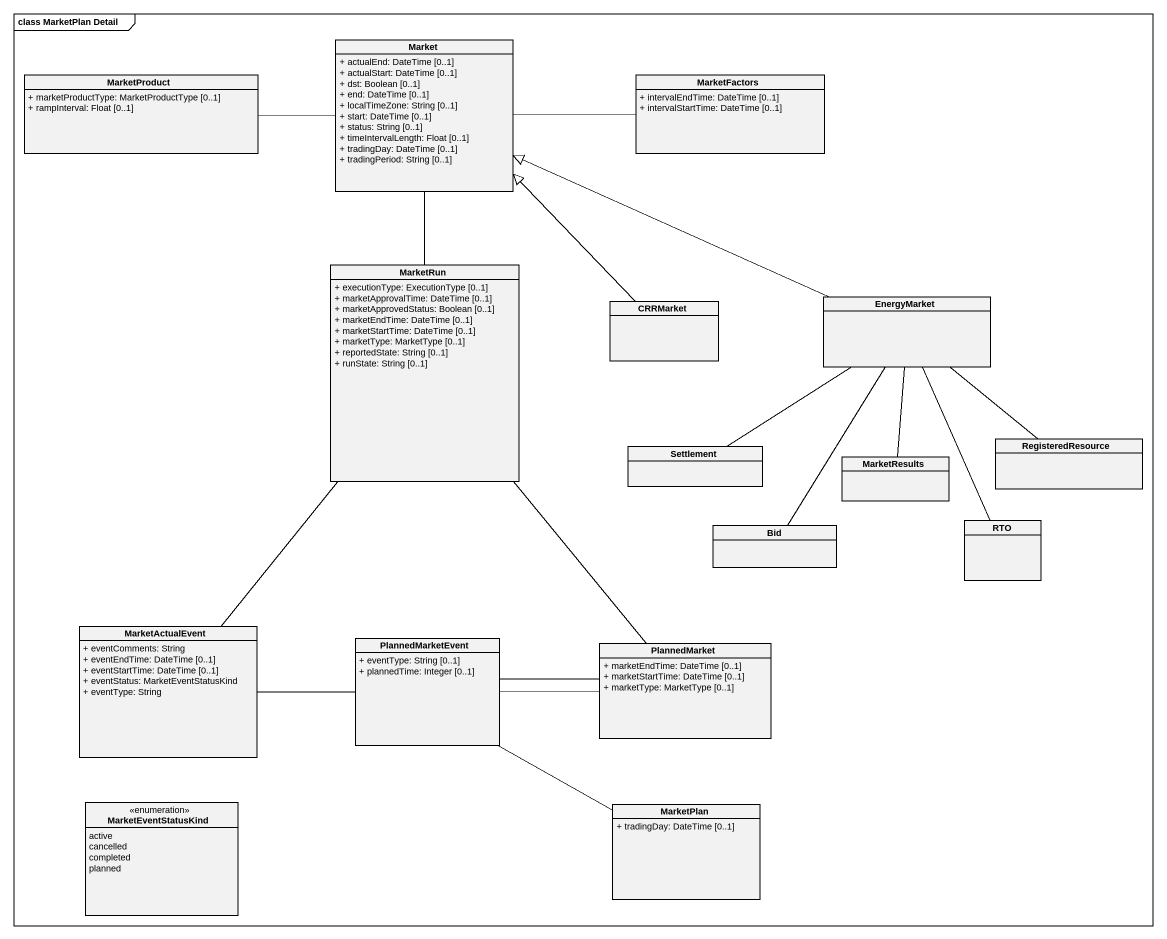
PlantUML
@startuml
mainframe class MarketPlan Detail
hide circle
hide empty members
skinparam classAttributeIconSize 0
class Market {
  + actualEnd: DateTime [0..1]
  + actualStart: DateTime [0..1]
  + dst: Boolean [0..1]
  + end: DateTime [0..1]
  + localTimeZone: String [0..1]
  + start: DateTime [0..1]
  + status: String [0..1]
  + timeIntervalLength: Float [0..1]
  + tradingDay: DateTime [0..1]
  + tradingPeriod: String [0..1]
}
class MarketProduct {
  + marketProductType: MarketProductType [0..1]
  + rampInterval: Float [0..1]
}
class MarketFactors {
  + intervalEndTime: DateTime [0..1]
  + intervalStartTime: DateTime [0..1]
}
class MarketRun {
  + executionType: ExecutionType [0..1]
  + marketApprovalTime: DateTime [0..1]
  + marketApprovedStatus: Boolean [0..1]
  + marketEndTime: DateTime [0..1]
  + marketStartTime: DateTime [0..1]
  + marketType: MarketType [0..1]
  + reportedState: String [0..1]
  + runState: String [0..1]
}
class EnergyMarket
class CRRMarket
class Settlement
class RegisteredResource
class MarketResults
class Bid
class RTO
class MarketActualEvent {
  + eventComments: String
  + eventEndTime: DateTime [0..1]
  + eventStartTime: DateTime [0..1]
  + eventStatus: MarketEventStatusKind
  + eventType: String
}
class PlannedMarketEvent {
  + eventType: String [0..1]
  + plannedTime: Integer [0..1]
}
class PlannedMarket {
  + marketEndTime: DateTime [0..1]
  + marketStartTime: DateTime [0..1]
  + marketType: MarketType [0..1]
}
enum MarketEventStatusKind {
  active
  cancelled
  completed
  planned
}
class MarketPlan {
  + tradingDay: DateTime [0..1]
}
MarketProduct -right- Market
MarketFactors -left- Market
MarketRun -up- Market
EnergyMarket -left-|> Market
EnergyMarket -- Settlement
EnergyMarket -- RegisteredResource
EnergyMarket -- MarketResults
EnergyMarket -- RTO
CRRMarket -up-|> Market
Bid -up- EnergyMarket
MarketActualEvent -up- MarketRun
MarketActualEvent -right- PlannedMarketEvent
PlannedMarket -up- MarketRun
PlannedMarket -left- PlannedMarketEvent
MarketPlan -up- PlannedMarket
@enduml
